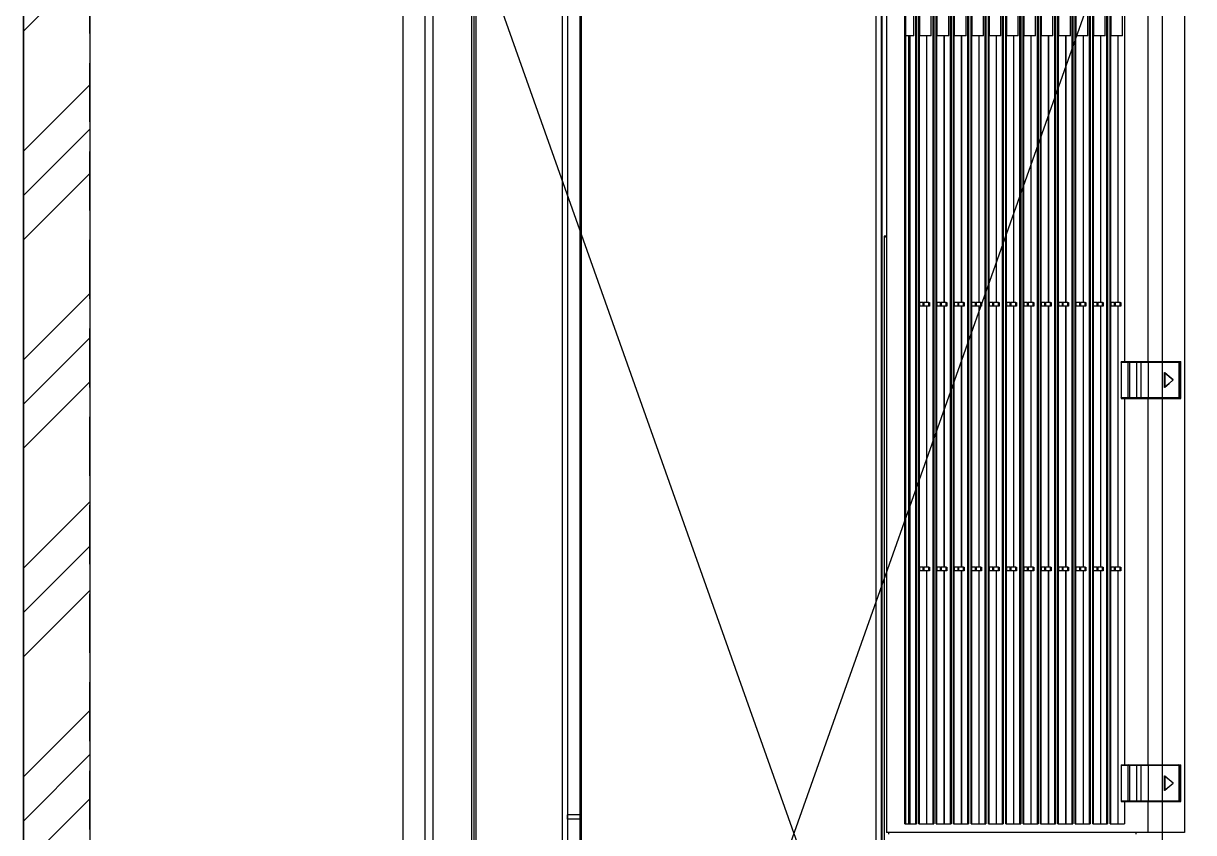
# Model space of a CAD drawing. Header units: inches. Extents: x 47110 to 276445, y 19043 to 183074.
# Drawn here: x 136677 to 137471, y 134217 to 134766 of the extents above; entities that cross this region are included whole.
import ezdxf

# ---------------------------------------------------------------- set-up
doc = ezdxf.new("R2010")
doc.units = ezdxf.units.IN
doc.header["$LTSCALE"] = 50
doc.header["$MEASUREMENT"] = 0
doc.linetypes.add('DH-HID2', pattern=[1.2, 0.8, -0.4])
for name, color, linetype in [('3.기호.계단선', 30, 'Continuous'), ('_0', 7, 'Continuous'), ('FU-FURM', 251, 'DH-HID2'), ('도면층4', 4, 'Continuous')]:
    doc.layers.add(name, color=color, linetype=linetype)
doc.layers.add('purge', color=190, linetype='Continuous', plot=False)

# ---------------------------------------------------------------- blocks, each defined once
blk = doc.blocks.new('fffsere')
at = {"layer": '도면층4'}
blk.add_line((52146.06, 27938.68), (52146.06, 24208.68), dxfattribs=at)
blk = doc.blocks.new('SDFSFDSF')
at = {"color": 8}
for p, q in [((322534.41, 79706.79), (322534.41, 78475.79)), ((322534.99, 78475.79), (322534.99, 79706.79)), ((322538.41, 79706.79), (322538.41, 78475.79)), ((322738.28, 79706.79), (322738.28, 78475.79)), ((322739.32, 78475.79), (322739.32, 79706.79)), ((322747.82, 78479.29), (322747.82, 79703.29)), ((322751.27, 78479.29), (322751.27, 79703.29)), ((322809.64, 79703.29), (322809.64, 78479.29)), ((322811.32, 78479.29), (322811.32, 79703.29)), ((322812.82, 78475.79), (322812.82, 79706.79)), ((322838.9, 79706.79), (322838.9, 78475.79)), ((322859.32, 79706.79), (322859.32, 78475.79)), ((322532.91, 78686.29), (322532.91, 79681.79)), ((322329.32, 78476.79), (322329.32, 79090.79)), ((322329.32, 79090.79), (322331.75, 79090.79)), ((322331.75, 79090.79), (322334.65, 79090.79)), ((322334.65, 79090.79), (322337.97, 79090.79)), ((322337.97, 79090.79), (322341.63, 79090.79)), ((322341.63, 79090.79), (322345.57, 79090.79)), ((322345.57, 79090.79), (322349.71, 79090.79)), ((322349.71, 79090.79), (322353.95, 79090.79)), ((322353.95, 79090.79), (322531.41, 79090.79)), ((322353.95, 79090.79), (322353.95, 79069.79)), ((322362.32, 79090.79), (322362.32, 79091.79)), ((322529.91, 79090.79), (322529.91, 79091.79)), ((322531.41, 78476.79), (322531.41, 79090.79)), ((322379.74, 79084.79), (322369.93, 79084.79)), ((322369.93, 79069.79), (322369.93, 79084.79)), ((322374.44, 78913.29), (322374.44, 79084.79)), ((322374.51, 78913.29), (322374.51, 79084.79)), ((322379.26, 79084.79), (322379.26, 78913.29)), ((322379.74, 79084.79), (322379.74, 78481.79)), ((322391.53, 79084.79), (322381.42, 79084.79)), ((322381.42, 78481.79), (322381.42, 79084.79)), ((322381.87, 79084.79), (322381.87, 78481.79)), ((322386.23, 78913.29), (322386.23, 79084.79)), ((322386.3, 78913.29), (322386.3, 79084.79)), ((322391.05, 79084.79), (322391.05, 78913.29)), ((322391.53, 79084.79), (322391.53, 78481.79)), ((322403.32, 79084.79), (322393.21, 79084.79)), ((322393.21, 78481.79), (322393.21, 79084.79)), ((322393.66, 79084.79), (322393.66, 78481.79)), ((322398.02, 78913.29), (322398.02, 79084.79)), ((322398.09, 78913.29), (322398.09, 79084.79)), ((322402.84, 79084.79), (322402.84, 78913.29)), ((322403.32, 79084.79), (322403.32, 78481.79)), ((322415.11, 79084.79), (322405, 79084.79)), ((322405, 78481.79), (322405, 79084.79)), ((322405.45, 79084.79), (322405.45, 78481.79)), ((322409.81, 78913.29), (322409.81, 79084.79)), ((322409.88, 78913.29), (322409.88, 79084.79)), ((322414.63, 79084.79), (322414.63, 78913.29)), ((322415.11, 79084.79), (322415.11, 78481.79)), ((322426.9, 79084.79), (322416.79, 79084.79)), ((322416.79, 78481.79), (322416.79, 79084.79)), ((322417.24, 79084.79), (322417.24, 78481.79)), ((322421.6, 78913.29), (322421.6, 79084.79)), ((322421.67, 78913.29), (322421.67, 79084.79)), ((322426.42, 79084.79), (322426.42, 78913.29)), ((322426.9, 79084.79), (322426.9, 78481.79)), ((322438.69, 79084.79), (322428.58, 79084.79)), ((322428.58, 78481.79), (322428.58, 79084.79)), ((322429.04, 79084.79), (322429.04, 78481.79)), ((322433.4, 78913.29), (322433.4, 79084.79)), ((322433.46, 78913.29), (322433.46, 79084.79)), ((322438.21, 79084.79), (322438.21, 78913.29)), ((322438.69, 79084.79), (322438.69, 78481.79)), ((322450.48, 79084.79), (322440.37, 79084.79)), ((322440.37, 78481.79), (322440.37, 79084.79)), ((322440.83, 79084.79), (322440.83, 78481.79)), ((322445.19, 78913.29), (322445.19, 79084.79)), ((322445.25, 78913.29), (322445.25, 79084.79)), ((322450, 79084.79), (322450, 78913.29)), ((322450.48, 79084.79), (322450.48, 78481.79)), ((322462.27, 79084.79), (322452.16, 79084.79)), ((322452.16, 78481.79), (322452.16, 79084.79)), ((322452.62, 79084.79), (322452.62, 78481.79)), ((322456.98, 78913.29), (322456.98, 79084.79)), ((322457.04, 78913.29), (322457.04, 79084.79)), ((322461.79, 79084.79), (322461.79, 78913.29)), ((322462.27, 79084.79), (322462.27, 78481.79)), ((322474.06, 79084.79), (322463.95, 79084.79)), ((322463.95, 78481.79), (322463.95, 79084.79)), ((322464.41, 79084.79), (322464.41, 78481.79)), ((322468.77, 78913.29), (322468.77, 79084.79)), ((322468.83, 78913.29), (322468.83, 79084.79)), ((322473.58, 79084.79), (322473.58, 78913.29)), ((322474.06, 79084.79), (322474.06, 78481.79)), ((322485.85, 79084.79), (322475.74, 79084.79)), ((322475.74, 78481.79), (322475.74, 79084.79)), ((322476.2, 79084.79), (322476.2, 78481.79)), ((322480.56, 78913.29), (322480.56, 79084.79)), ((322480.62, 78913.29), (322480.62, 79084.79)), ((322485.37, 79084.79), (322485.37, 78913.29)), ((322485.85, 79084.79), (322485.85, 78481.79)), ((322497.64, 79084.79), (322487.53, 79084.79)), ((322487.53, 78481.79), (322487.53, 79084.79)), ((322487.99, 79084.79), (322487.99, 78481.79)), ((322492.35, 78913.29), (322492.35, 79084.79)), ((322492.41, 78913.29), (322492.41, 79084.79)), ((322497.16, 79084.79), (322497.16, 78913.29)), ((322497.64, 79084.79), (322497.64, 78481.79)), ((322509.43, 79084.79), (322499.32, 79084.79)), ((322499.32, 78481.79), (322499.32, 79084.79)), ((322499.78, 79084.79), (322499.78, 78481.79)), ((322504.14, 78913.29), (322504.14, 79084.79)), ((322504.2, 78913.29), (322504.2, 79084.79)), ((322508.95, 79084.79), (322508.95, 78913.29)), ((322509.43, 79084.79), (322509.43, 78481.79)), ((322511.11, 78481.79), (322511.11, 79084.79)), ((322518.9, 79084.79), (322511.11, 79084.79)), ((322511.57, 79084.79), (322511.57, 78481.79)), ((322515.46, 78550.29), (322515.46, 79084.79)), ((322516.28, 79084.79), (322516.28, 78550.29)), ((322518.42, 78481.79), (322518.42, 79084.79)), ((322518.9, 79084.79), (322518.9, 78481.79)), ((322739.41, 79081.79), (322747.82, 79081.79)), ((322739.41, 79081.79), (322747.82, 79081.79)), ((322747.82, 79081.79), (322747.82, 79078.79)), ((322747.82, 79081.79), (322747.82, 79078.79)), ((322747.86, 79081.79), (322747.82, 79081.79)), ((322747.86, 79081.79), (322747.82, 79081.79)), ((322747.91, 79081.79), (322747.86, 79081.79)), ((322747.91, 79081.79), (322747.86, 79081.79)), ((322739.41, 79078.79), (322747.82, 79078.79)), ((322739.41, 79078.79), (322747.82, 79078.79)), ((322747.82, 79078.79), (322747.86, 79078.79)), ((322747.82, 79078.79), (322747.86, 79078.79)), ((322747.86, 79078.79), (322747.91, 79078.79)), ((322747.86, 79078.79), (322747.91, 79078.79)), ((322331.74, 79069.79), (322331.74, 79044.79)), ((322334.64, 79069.79), (322331.74, 79069.79)), ((322332.74, 79045.39), (322332.74, 79069.19)), ((322332.77, 79069.19), (322332.74, 79069.19)), ((322332.87, 79069.19), (322332.77, 79069.19)), ((322332.98, 79069.54), (322332.87, 79069.19)), ((322332.87, 79069.19), (322332.87, 79045.39)), ((322335.72, 79069.19), (322332.87, 79069.19)), ((322333.24, 79069.69), (322332.98, 79069.54)), ((322333.24, 79069.69), (322336.05, 79069.69)), ((322337.96, 79069.79), (322334.64, 79069.79)), ((322338.92, 79069.19), (322335.72, 79069.19)), ((322336.05, 79069.69), (322339.19, 79069.69)), ((322341.63, 79069.79), (322337.96, 79069.79)), ((322342.41, 79069.19), (322338.92, 79069.19)), ((322339.19, 79069.69), (322342.62, 79069.69)), ((322345.57, 79069.79), (322341.63, 79069.79)), ((322346.12, 79069.19), (322342.41, 79069.19)), ((322342.62, 79069.69), (322346.27, 79069.69)), ((322345.19, 79069.69), (322345.29, 79069.79)), ((322349.71, 79069.79), (322345.57, 79069.79)), ((322349.99, 79069.19), (322346.12, 79069.19)), ((322346.27, 79069.69), (322350.08, 79069.69)), ((322347.59, 79069.79), (322347.59, 79069.69)), ((322353.95, 79069.79), (322349.71, 79069.79)), ((322353.95, 79069.19), (322349.99, 79069.19)), ((322350.08, 79069.69), (322353.97, 79069.69)), ((322352.59, 79069.69), (322352.59, 79069.79)), ((322369.93, 79069.79), (322353.95, 79069.79)), ((322353.96, 79069.54), (322353.95, 79069.19)), ((322353.95, 79045.39), (322353.95, 79069.19)), ((322356.03, 79069.19), (322353.95, 79069.19)), ((322353.97, 79069.69), (322353.96, 79069.54)), ((322353.97, 79069.69), (322355.7, 79069.69)), ((322354.59, 79069.79), (322354.59, 79069.69)), ((322355.7, 79069.69), (322357.25, 79069.69)), ((322357.76, 79069.19), (322356.03, 79069.19)), ((322357.25, 79069.69), (322358.5, 79069.69)), ((322358.86, 79069.19), (322357.76, 79069.19)), ((322358.5, 79069.69), (322359.33, 79069.69)), ((322359, 79069.54), (322358.86, 79069.19)), ((322358.86, 79045.39), (322358.86, 79069.19)), ((322359.96, 79069.19), (322358.86, 79069.19)), ((322359.33, 79069.69), (322359, 79069.54)), ((322359.33, 79069.69), (322360.25, 79069.69)), ((322361.68, 79069.19), (322359.96, 79069.19)), ((322360.25, 79069.69), (322361.68, 79069.69)), ((322361.68, 79069.69), (322366.6, 79069.69)), ((322361.68, 79069.54), (322361.68, 79069.69)), ((322361.68, 79069.19), (322361.68, 79069.54)), ((322361.68, 79069.19), (322361.68, 79045.39)), ((322366.6, 79069.19), (322361.68, 79069.19)), ((322366.6, 79069.54), (322366.6, 79069.69)), ((322366.6, 79069.69), (322366.85, 79069.69)), ((322366.6, 79069.19), (322366.6, 79069.54)), ((322366.6, 79045.39), (322366.6, 79069.19)), ((322367.11, 79069.19), (322366.6, 79069.19)), ((322366.85, 79069.69), (322367.04, 79069.69)), ((322367.04, 79069.69), (322371.51, 79069.69)), ((322367.35, 79069.54), (322367.04, 79069.69)), ((322367.47, 79069.19), (322367.11, 79069.19)), ((322367.47, 79069.19), (322367.35, 79069.54)), ((322367.47, 79069.19), (322367.47, 79045.39)), ((322372.09, 79069.19), (322367.47, 79069.19)), ((322372.09, 79069.79), (322369.93, 79069.79)), ((322371.51, 79069.69), (322371.92, 79069.54)), ((322371.92, 79069.54), (322372.09, 79069.19)), ((322372.09, 79044.79), (322372.09, 79069.79)), ((322372.09, 79045.39), (322372.09, 79069.19)), ((322336.83, 79057.29), (322339.72, 79059.69)), ((322339.71, 79059.6), (322336.93, 79057.29)), ((322342.69, 79062.08), (322339.71, 79059.6)), ((322339.72, 79059.69), (322342.81, 79062.27)), ((322342.7, 79062.09), (322342.69, 79062.09)), ((322342.69, 79062.09), (322342.69, 79062.08)), ((322342.69, 79052.5), (322342.69, 79062.08)), ((322342.69, 79062.08), (322342.69, 79062.08)), ((322342.69, 79062.08), (322342.69, 79062.08)), ((322342.72, 79062.15), (322342.7, 79062.09)), ((322342.75, 79062.2), (322342.72, 79062.15)), ((322342.77, 79062.23), (322342.75, 79062.2)), ((322342.79, 79062.25), (322342.77, 79062.23)), ((322342.8, 79062.26), (322342.79, 79062.25)), ((322342.81, 79062.27), (322342.8, 79062.26)), ((322342.81, 79062.27), (322342.83, 79062.29)), ((322342.83, 79062.29), (322342.83, 79052.29)), ((322339.72, 79054.88), (322336.83, 79057.29)), ((322336.83, 79057.29), (322336.83, 79057.29)), ((322336.83, 79057.29), (322336.84, 79057.29)), ((322336.84, 79057.29), (322336.85, 79057.29)), ((322336.85, 79057.29), (322336.87, 79057.29)), ((322336.87, 79057.29), (322336.89, 79057.29)), ((322336.89, 79057.29), (322336.92, 79057.29)), ((322336.92, 79057.29), (322336.92, 79057.29)), ((322336.92, 79057.29), (322336.93, 79057.29)), ((322336.93, 79057.29), (322339.71, 79054.97)), ((322339.71, 79054.97), (322342.69, 79052.5)), ((322342.81, 79052.31), (322339.72, 79054.88)), ((322342.69, 79052.5), (322342.69, 79052.5)), ((322342.69, 79052.5), (322342.69, 79052.5)), ((322342.69, 79052.5), (322342.69, 79052.49)), ((322342.69, 79052.49), (322342.7, 79052.48)), ((322342.7, 79052.48), (322342.72, 79052.43)), ((322342.72, 79052.43), (322342.75, 79052.38)), ((322342.75, 79052.38), (322342.77, 79052.35)), ((322342.77, 79052.35), (322342.79, 79052.33)), ((322342.79, 79052.33), (322342.8, 79052.32)), ((322342.8, 79052.32), (322342.81, 79052.31)), ((322342.83, 79052.29), (322342.81, 79052.31)), ((322334.64, 79044.79), (322331.74, 79044.79)), ((322332.74, 79045.39), (322332.77, 79045.39)), ((322332.77, 79045.39), (322332.87, 79045.39)), ((322332.87, 79045.39), (322335.72, 79045.39)), ((322332.87, 79045.39), (322332.98, 79045.04)), ((322332.98, 79045.04), (322333.24, 79044.89)), ((322336.05, 79044.89), (322333.24, 79044.89)), ((322337.96, 79044.79), (322334.64, 79044.79)), ((322335.72, 79045.39), (322338.92, 79045.39)), ((322339.19, 79044.89), (322336.05, 79044.89)), ((322341.63, 79044.79), (322337.96, 79044.79)), ((322338.92, 79045.39), (322342.41, 79045.39)), ((322342.62, 79044.89), (322339.19, 79044.89)), ((322345.57, 79044.79), (322341.63, 79044.79)), ((322342.41, 79045.39), (322346.12, 79045.39)), ((322346.27, 79044.89), (322342.62, 79044.89)), ((322345.19, 79044.89), (322345.29, 79044.79)), ((322349.71, 79044.79), (322345.57, 79044.79)), ((322346.12, 79045.39), (322349.99, 79045.39)), ((322350.08, 79044.89), (322346.27, 79044.89)), ((322347.59, 79044.79), (322347.59, 79044.89)), ((322353.95, 79044.79), (322349.71, 79044.79)), ((322349.99, 79045.39), (322353.95, 79045.39)), ((322353.97, 79044.89), (322350.08, 79044.89)), ((322352.59, 79044.89), (322352.59, 79044.79)), ((322353.95, 79045.39), (322356.03, 79045.39)), ((322353.95, 79045.39), (322353.96, 79045.04)), ((322353.95, 79044.79), (322353.95, 78796.29)), ((322369.93, 79044.79), (322353.95, 79044.79)), ((322353.96, 79045.04), (322353.97, 79044.89)), ((322355.7, 79044.89), (322353.97, 79044.89)), ((322354.59, 79044.79), (322354.59, 79044.89)), ((322357.25, 79044.89), (322355.7, 79044.89)), ((322356.03, 79045.39), (322357.76, 79045.39)), ((322358.5, 79044.89), (322357.25, 79044.89)), ((322357.76, 79045.39), (322358.86, 79045.39)), ((322359.33, 79044.89), (322358.5, 79044.89)), ((322358.86, 79045.39), (322359.96, 79045.39)), ((322358.86, 79045.39), (322359, 79045.04)), ((322359, 79045.04), (322359.33, 79044.89)), ((322360.25, 79044.89), (322359.33, 79044.89)), ((322359.96, 79045.39), (322361.68, 79045.39)), ((322361.68, 79044.89), (322360.25, 79044.89)), ((322361.68, 79045.39), (322366.6, 79045.39)), ((322361.68, 79045.04), (322361.68, 79045.39)), ((322361.68, 79044.89), (322361.68, 79045.04)), ((322366.6, 79044.89), (322361.68, 79044.89)), ((322366.6, 79045.39), (322367.11, 79045.39)), ((322366.6, 79045.04), (322366.6, 79045.39)), ((322366.6, 79044.89), (322366.6, 79045.04)), ((322366.85, 79044.89), (322366.6, 79044.89)), ((322367.04, 79044.89), (322366.85, 79044.89)), ((322367.04, 79044.89), (322367.35, 79045.04)), ((322371.51, 79044.89), (322367.04, 79044.89)), ((322367.11, 79045.39), (322367.47, 79045.39)), ((322367.35, 79045.04), (322367.47, 79045.39)), ((322367.47, 79045.39), (322372.09, 79045.39)), ((322369.93, 78796.29), (322369.93, 79044.79)), ((322372.09, 79044.79), (322369.93, 79044.79)), ((322371.92, 79045.04), (322371.51, 79044.89)), ((322372.09, 79045.39), (322371.92, 79045.04)), ((322372.51, 78910.79), (322372.51, 78913.29)), ((322372.51, 78913.29), (322372.7, 78913.29)), ((322372.7, 78910.79), (322372.51, 78910.79)), ((322372.7, 78913.29), (322372.97, 78913.29)), ((322372.97, 78910.79), (322372.7, 78910.79)), ((322372.97, 78913.29), (322372.97, 78910.79)), ((322372.97, 78913.29), (322376.32, 78913.29)), ((322372.97, 78910.79), (322376.32, 78910.79)), ((322374.44, 78733.79), (322374.44, 78910.79)), ((322374.51, 78733.79), (322374.51, 78910.79)), ((322376.32, 78910.79), (322376.32, 78913.29)), ((322376.32, 78913.29), (322376.56, 78913.29)), ((322376.56, 78910.79), (322376.32, 78910.79)), ((322376.56, 78913.29), (322376.73, 78913.29)), ((322376.73, 78910.79), (322376.56, 78910.79)), ((322376.73, 78913.29), (322376.73, 78910.79)), ((322376.73, 78913.29), (322379.32, 78913.29)), ((322376.73, 78910.79), (322379.32, 78910.79)), ((322379.26, 78910.79), (322379.26, 78733.79)), ((322379.32, 78910.79), (322379.32, 78913.29)), ((322384.3, 78910.79), (322384.3, 78913.29)), ((322384.3, 78913.29), (322384.49, 78913.29)), ((322384.49, 78910.79), (322384.3, 78910.79)), ((322384.49, 78913.29), (322384.76, 78913.29)), ((322384.76, 78910.79), (322384.49, 78910.79)), ((322384.76, 78913.29), (322384.76, 78910.79)), ((322384.76, 78913.29), (322388.11, 78913.29)), ((322384.76, 78910.79), (322388.11, 78910.79)), ((322386.23, 78733.79), (322386.23, 78910.79)), ((322386.3, 78733.79), (322386.3, 78910.79)), ((322388.11, 78910.79), (322388.11, 78913.29)), ((322388.11, 78913.29), (322388.35, 78913.29)), ((322388.35, 78910.79), (322388.11, 78910.79)), ((322388.35, 78913.29), (322388.52, 78913.29)), ((322388.52, 78910.79), (322388.35, 78910.79)), ((322388.52, 78913.29), (322388.52, 78910.79)), ((322388.52, 78913.29), (322391.11, 78913.29)), ((322388.52, 78910.79), (322391.11, 78910.79)), ((322391.05, 78910.79), (322391.05, 78733.79)), ((322391.11, 78910.79), (322391.11, 78913.29)), ((322396.09, 78910.79), (322396.09, 78913.29)), ((322396.09, 78913.29), (322396.28, 78913.29)), ((322396.28, 78910.79), (322396.09, 78910.79)), ((322396.28, 78913.29), (322396.55, 78913.29)), ((322396.55, 78910.79), (322396.28, 78910.79)), ((322396.55, 78913.29), (322396.55, 78910.79)), ((322396.55, 78913.29), (322399.9, 78913.29)), ((322396.55, 78910.79), (322399.9, 78910.79)), ((322398.02, 78733.79), (322398.02, 78910.79)), ((322398.09, 78733.79), (322398.09, 78910.79)), ((322399.9, 78910.79), (322399.9, 78913.29)), ((322399.9, 78913.29), (322400.14, 78913.29)), ((322400.14, 78910.79), (322399.9, 78910.79)), ((322400.14, 78913.29), (322400.31, 78913.29)), ((322400.31, 78910.79), (322400.14, 78910.79)), ((322400.31, 78913.29), (322400.31, 78910.79)), ((322400.31, 78913.29), (322402.9, 78913.29)), ((322400.31, 78910.79), (322402.9, 78910.79)), ((322402.84, 78910.79), (322402.84, 78733.79)), ((322402.9, 78910.79), (322402.9, 78913.29)), ((322407.88, 78910.79), (322407.88, 78913.29)), ((322407.88, 78913.29), (322408.07, 78913.29)), ((322408.07, 78910.79), (322407.88, 78910.79)), ((322408.07, 78913.29), (322408.34, 78913.29)), ((322408.34, 78910.79), (322408.07, 78910.79)), ((322408.34, 78913.29), (322408.34, 78910.79)), ((322408.34, 78913.29), (322411.69, 78913.29)), ((322408.34, 78910.79), (322411.69, 78910.79)), ((322409.81, 78733.79), (322409.81, 78910.79)), ((322409.88, 78733.79), (322409.88, 78910.79)), ((322411.69, 78910.79), (322411.69, 78913.29)), ((322411.69, 78913.29), (322411.93, 78913.29)), ((322411.93, 78910.79), (322411.69, 78910.79)), ((322411.93, 78913.29), (322412.1, 78913.29)), ((322412.1, 78910.79), (322411.93, 78910.79)), ((322412.1, 78913.29), (322412.1, 78910.79)), ((322412.1, 78913.29), (322414.69, 78913.29)), ((322412.1, 78910.79), (322414.69, 78910.79)), ((322414.63, 78910.79), (322414.63, 78733.79)), ((322414.69, 78910.79), (322414.69, 78913.29)), ((322419.67, 78910.79), (322419.67, 78913.29)), ((322419.67, 78913.29), (322419.86, 78913.29)), ((322419.86, 78910.79), (322419.67, 78910.79)), ((322419.86, 78913.29), (322420.13, 78913.29)), ((322420.13, 78910.79), (322419.86, 78910.79)), ((322420.13, 78913.29), (322420.13, 78910.79)), ((322420.13, 78913.29), (322423.48, 78913.29)), ((322420.13, 78910.79), (322423.48, 78910.79)), ((322421.6, 78733.79), (322421.6, 78910.79)), ((322421.67, 78733.79), (322421.67, 78910.79)), ((322423.48, 78910.79), (322423.48, 78913.29)), ((322423.48, 78913.29), (322423.72, 78913.29)), ((322423.72, 78910.79), (322423.48, 78910.79)), ((322423.72, 78913.29), (322423.89, 78913.29)), ((322423.89, 78910.79), (322423.72, 78910.79)), ((322423.89, 78913.29), (322423.89, 78910.79)), ((322423.89, 78913.29), (322426.48, 78913.29)), ((322423.89, 78910.79), (322426.48, 78910.79)), ((322426.42, 78910.79), (322426.42, 78733.79)), ((322426.48, 78910.79), (322426.48, 78913.29)), ((322431.46, 78910.79), (322431.46, 78913.29)), ((322431.46, 78913.29), (322431.65, 78913.29)), ((322431.65, 78910.79), (322431.46, 78910.79)), ((322431.65, 78913.29), (322431.92, 78913.29)), ((322431.92, 78910.79), (322431.65, 78910.79)), ((322431.92, 78913.29), (322431.92, 78910.79)), ((322431.92, 78913.29), (322435.27, 78913.29)), ((322431.92, 78910.79), (322435.27, 78910.79)), ((322433.4, 78733.79), (322433.4, 78910.79)), ((322433.46, 78733.79), (322433.46, 78910.79)), ((322435.27, 78910.79), (322435.27, 78913.29)), ((322435.27, 78913.29), (322435.51, 78913.29)), ((322435.51, 78910.79), (322435.27, 78910.79)), ((322435.51, 78913.29), (322435.68, 78913.29)), ((322435.68, 78910.79), (322435.51, 78910.79)), ((322435.68, 78913.29), (322435.68, 78910.79)), ((322435.68, 78913.29), (322438.27, 78913.29)), ((322435.68, 78910.79), (322438.27, 78910.79)), ((322438.21, 78910.79), (322438.21, 78733.79)), ((322438.27, 78910.79), (322438.27, 78913.29)), ((322443.25, 78910.79), (322443.25, 78913.29)), ((322443.25, 78913.29), (322443.44, 78913.29)), ((322443.44, 78910.79), (322443.25, 78910.79)), ((322443.44, 78913.29), (322443.71, 78913.29)), ((322443.71, 78910.79), (322443.44, 78910.79)), ((322443.71, 78913.29), (322443.71, 78910.79)), ((322443.71, 78913.29), (322447.06, 78913.29)), ((322443.71, 78910.79), (322447.06, 78910.79)), ((322445.19, 78733.79), (322445.19, 78910.79)), ((322445.25, 78733.79), (322445.25, 78910.79)), ((322447.06, 78910.79), (322447.06, 78913.29)), ((322447.06, 78913.29), (322447.3, 78913.29)), ((322447.3, 78910.79), (322447.06, 78910.79)), ((322447.3, 78913.29), (322447.47, 78913.29)), ((322447.47, 78910.79), (322447.3, 78910.79)), ((322447.47, 78913.29), (322447.47, 78910.79)), ((322447.47, 78913.29), (322450.06, 78913.29)), ((322447.47, 78910.79), (322450.06, 78910.79)), ((322450, 78910.79), (322450, 78733.79)), ((322450.06, 78910.79), (322450.06, 78913.29)), ((322455.04, 78910.79), (322455.04, 78913.29)), ((322455.04, 78913.29), (322455.23, 78913.29)), ((322455.23, 78910.79), (322455.04, 78910.79)), ((322455.23, 78913.29), (322455.5, 78913.29)), ((322455.5, 78910.79), (322455.23, 78910.79)), ((322455.5, 78913.29), (322455.5, 78910.79)), ((322455.5, 78913.29), (322458.85, 78913.29)), ((322455.5, 78910.79), (322458.85, 78910.79)), ((322456.98, 78733.79), (322456.98, 78910.79)), ((322457.04, 78733.79), (322457.04, 78910.79)), ((322458.85, 78910.79), (322458.85, 78913.29)), ((322458.85, 78913.29), (322459.09, 78913.29)), ((322459.09, 78910.79), (322458.85, 78910.79)), ((322459.09, 78913.29), (322459.27, 78913.29)), ((322459.27, 78910.79), (322459.09, 78910.79)), ((322459.27, 78913.29), (322459.27, 78910.79)), ((322459.27, 78913.29), (322461.85, 78913.29)), ((322459.27, 78910.79), (322461.85, 78910.79)), ((322461.79, 78910.79), (322461.79, 78733.79)), ((322461.85, 78910.79), (322461.85, 78913.29)), ((322466.83, 78910.79), (322466.83, 78913.29)), ((322466.83, 78913.29), (322467.02, 78913.29)), ((322467.02, 78910.79), (322466.83, 78910.79)), ((322467.02, 78913.29), (322467.29, 78913.29)), ((322467.29, 78910.79), (322467.02, 78910.79)), ((322467.29, 78913.29), (322467.29, 78910.79)), ((322467.29, 78913.29), (322470.64, 78913.29)), ((322467.29, 78910.79), (322470.64, 78910.79)), ((322468.77, 78733.79), (322468.77, 78910.79)), ((322468.83, 78733.79), (322468.83, 78910.79)), ((322470.64, 78910.79), (322470.64, 78913.29)), ((322470.64, 78913.29), (322470.88, 78913.29)), ((322470.88, 78910.79), (322470.64, 78910.79)), ((322470.88, 78913.29), (322471.06, 78913.29)), ((322471.06, 78910.79), (322470.88, 78910.79)), ((322471.06, 78913.29), (322471.06, 78910.79)), ((322471.06, 78913.29), (322473.64, 78913.29)), ((322471.06, 78910.79), (322473.64, 78910.79)), ((322473.58, 78910.79), (322473.58, 78733.79)), ((322473.64, 78910.79), (322473.64, 78913.29)), ((322478.62, 78910.79), (322478.62, 78913.29)), ((322478.62, 78913.29), (322478.82, 78913.29)), ((322478.82, 78910.79), (322478.62, 78910.79)), ((322478.82, 78913.29), (322479.08, 78913.29)), ((322479.08, 78910.79), (322478.82, 78910.79)), ((322479.08, 78913.29), (322479.08, 78910.79)), ((322479.08, 78913.29), (322482.43, 78913.29)), ((322479.08, 78910.79), (322482.43, 78910.79)), ((322480.56, 78733.79), (322480.56, 78910.79)), ((322480.62, 78733.79), (322480.62, 78910.79)), ((322482.43, 78910.79), (322482.43, 78913.29)), ((322482.43, 78913.29), (322482.67, 78913.29)), ((322482.67, 78910.79), (322482.43, 78910.79)), ((322482.67, 78913.29), (322482.85, 78913.29)), ((322482.85, 78910.79), (322482.67, 78910.79)), ((322482.85, 78913.29), (322482.85, 78910.79)), ((322482.85, 78913.29), (322485.44, 78913.29)), ((322482.85, 78910.79), (322485.44, 78910.79)), ((322485.37, 78910.79), (322485.37, 78733.79)), ((322485.44, 78910.79), (322485.44, 78913.29)), ((322490.41, 78910.79), (322490.41, 78913.29)), ((322490.41, 78913.29), (322490.61, 78913.29)), ((322490.61, 78910.79), (322490.41, 78910.79)), ((322490.61, 78913.29), (322490.87, 78913.29)), ((322490.87, 78910.79), (322490.61, 78910.79)), ((322490.87, 78913.29), (322490.87, 78910.79)), ((322490.87, 78913.29), (322494.22, 78913.29)), ((322490.87, 78910.79), (322494.22, 78910.79)), ((322492.35, 78733.79), (322492.35, 78910.79)), ((322492.41, 78733.79), (322492.41, 78910.79)), ((322494.22, 78910.79), (322494.22, 78913.29)), ((322494.22, 78913.29), (322494.46, 78913.29)), ((322494.46, 78910.79), (322494.22, 78910.79)), ((322494.46, 78913.29), (322494.64, 78913.29)), ((322494.64, 78910.79), (322494.46, 78910.79)), ((322494.64, 78913.29), (322494.64, 78910.79)), ((322494.64, 78913.29), (322497.23, 78913.29)), ((322494.64, 78910.79), (322497.23, 78910.79)), ((322497.16, 78910.79), (322497.16, 78733.79)), ((322497.23, 78910.79), (322497.23, 78913.29)), ((322502.2, 78910.79), (322502.2, 78913.29)), ((322502.2, 78913.29), (322502.4, 78913.29)), ((322502.4, 78910.79), (322502.2, 78910.79)), ((322502.4, 78913.29), (322502.66, 78913.29)), ((322502.66, 78910.79), (322502.4, 78910.79)), ((322502.66, 78913.29), (322502.66, 78910.79)), ((322502.66, 78913.29), (322506.01, 78913.29)), ((322502.66, 78910.79), (322506.01, 78910.79)), ((322504.14, 78733.79), (322504.14, 78910.79)), ((322504.2, 78733.79), (322504.2, 78910.79)), ((322506.01, 78910.79), (322506.01, 78913.29)), ((322506.01, 78913.29), (322506.25, 78913.29)), ((322506.25, 78910.79), (322506.01, 78910.79)), ((322506.25, 78913.29), (322506.43, 78913.29)), ((322506.43, 78910.79), (322506.25, 78910.79)), ((322506.43, 78913.29), (322506.43, 78910.79)), ((322506.43, 78913.29), (322509.02, 78913.29)), ((322506.43, 78910.79), (322509.02, 78910.79)), ((322508.95, 78910.79), (322508.95, 78733.79)), ((322509.02, 78910.79), (322509.02, 78913.29)), ((322331.74, 78796.29), (322331.74, 78771.29)), ((322334.64, 78796.29), (322331.74, 78796.29)), ((322332.74, 78771.89), (322332.74, 78795.69)), ((322332.77, 78795.69), (322332.74, 78795.69)), ((322332.87, 78795.69), (322332.77, 78795.69)), ((322332.98, 78796.04), (322332.87, 78795.69)), ((322332.87, 78795.69), (322332.87, 78771.89)), ((322335.72, 78795.69), (322332.87, 78795.69)), ((322333.24, 78796.19), (322332.98, 78796.04)), ((322333.24, 78796.19), (322336.05, 78796.19)), ((322337.96, 78796.29), (322334.64, 78796.29)), ((322338.92, 78795.69), (322335.72, 78795.69)), ((322336.05, 78796.19), (322339.19, 78796.19)), ((322341.63, 78796.29), (322337.96, 78796.29)), ((322342.41, 78795.69), (322338.92, 78795.69)), ((322339.19, 78796.19), (322342.62, 78796.19)), ((322345.57, 78796.29), (322341.63, 78796.29)), ((322346.12, 78795.69), (322342.41, 78795.69)), ((322342.62, 78796.19), (322346.27, 78796.19)), ((322345.19, 78796.19), (322345.29, 78796.29)), ((322349.71, 78796.29), (322345.57, 78796.29)), ((322349.99, 78795.69), (322346.12, 78795.69)), ((322346.27, 78796.19), (322350.08, 78796.19)), ((322347.59, 78796.29), (322347.59, 78796.19)), ((322353.95, 78796.29), (322349.71, 78796.29)), ((322353.95, 78795.69), (322349.99, 78795.69)), ((322350.08, 78796.19), (322353.97, 78796.19)), ((322352.59, 78796.19), (322352.59, 78796.29)), ((322369.93, 78796.29), (322353.95, 78796.29)), ((322353.96, 78796.04), (322353.95, 78795.69)), ((322353.95, 78771.89), (322353.95, 78795.69)), ((322356.03, 78795.69), (322353.95, 78795.69)), ((322353.97, 78796.19), (322353.96, 78796.04)), ((322353.97, 78796.19), (322355.7, 78796.19)), ((322354.59, 78796.29), (322354.59, 78796.19)), ((322355.7, 78796.19), (322357.25, 78796.19)), ((322357.76, 78795.69), (322356.03, 78795.69)), ((322357.25, 78796.19), (322358.5, 78796.19)), ((322358.86, 78795.69), (322357.76, 78795.69)), ((322358.5, 78796.19), (322359.33, 78796.19)), ((322359, 78796.04), (322358.86, 78795.69)), ((322358.86, 78771.89), (322358.86, 78795.69)), ((322359.96, 78795.69), (322358.86, 78795.69)), ((322359.33, 78796.19), (322359, 78796.04)), ((322359.33, 78796.19), (322360.25, 78796.19)), ((322361.68, 78795.69), (322359.96, 78795.69)), ((322360.25, 78796.19), (322361.68, 78796.19)), ((322361.68, 78796.19), (322366.6, 78796.19)), ((322361.68, 78796.04), (322361.68, 78796.19)), ((322361.68, 78795.69), (322361.68, 78796.04)), ((322361.68, 78795.69), (322361.68, 78771.89)), ((322366.6, 78795.69), (322361.68, 78795.69)), ((322366.6, 78796.04), (322366.6, 78796.19)), ((322366.6, 78796.19), (322366.85, 78796.19)), ((322366.6, 78795.69), (322366.6, 78796.04)), ((322366.6, 78771.89), (322366.6, 78795.69)), ((322367.11, 78795.69), (322366.6, 78795.69)), ((322366.85, 78796.19), (322367.04, 78796.19)), ((322367.04, 78796.19), (322371.51, 78796.19)), ((322367.35, 78796.04), (322367.04, 78796.19)), ((322367.47, 78795.69), (322367.11, 78795.69)), ((322367.47, 78795.69), (322367.35, 78796.04)), ((322367.47, 78795.69), (322367.47, 78771.89)), ((322372.09, 78795.69), (322367.47, 78795.69)), ((322372.09, 78796.29), (322369.93, 78796.29)), ((322371.51, 78796.19), (322371.92, 78796.04)), ((322371.92, 78796.04), (322372.09, 78795.69)), ((322372.09, 78771.29), (322372.09, 78796.29)), ((322372.09, 78771.89), (322372.09, 78795.69)), ((322342.69, 78788.58), (322339.71, 78786.1)), ((322339.72, 78786.19), (322342.81, 78788.77)), ((322342.7, 78788.59), (322342.69, 78788.59)), ((322342.69, 78788.59), (322342.69, 78788.58)), ((322342.69, 78779), (322342.69, 78788.58)), ((322342.69, 78788.58), (322342.69, 78788.58)), ((322342.69, 78788.58), (322342.69, 78788.58)), ((322342.72, 78788.65), (322342.7, 78788.59)), ((322342.75, 78788.7), (322342.72, 78788.65)), ((322342.77, 78788.73), (322342.75, 78788.7)), ((322342.79, 78788.75), (322342.77, 78788.73)), ((322342.8, 78788.76), (322342.79, 78788.75)), ((322342.81, 78788.77), (322342.8, 78788.76)), ((322342.81, 78788.77), (322342.83, 78788.79)), ((322342.83, 78788.79), (322342.83, 78778.79)), ((322336.83, 78783.79), (322339.72, 78786.19)), ((322339.72, 78781.38), (322336.83, 78783.79)), ((322336.83, 78783.79), (322336.83, 78783.79)), ((322336.83, 78783.79), (322336.84, 78783.79)), ((322336.84, 78783.79), (322336.85, 78783.79)), ((322336.85, 78783.79), (322336.87, 78783.79)), ((322336.87, 78783.79), (322336.89, 78783.79)), ((322336.89, 78783.79), (322336.92, 78783.79)), ((322336.92, 78783.79), (322336.92, 78783.79)), ((322336.92, 78783.79), (322336.93, 78783.79)), ((322339.71, 78786.1), (322336.93, 78783.79)), ((322336.93, 78783.79), (322339.71, 78781.47)), ((322339.71, 78781.47), (322342.69, 78779)), ((322342.81, 78778.81), (322339.72, 78781.38)), ((322332.74, 78771.89), (322332.77, 78771.89)), ((322332.77, 78771.89), (322332.87, 78771.89)), ((322332.87, 78771.89), (322335.72, 78771.89)), ((322332.87, 78771.89), (322332.98, 78771.54)), ((322335.72, 78771.89), (322338.92, 78771.89)), ((322338.92, 78771.89), (322342.41, 78771.89)), ((322342.41, 78771.89), (322346.12, 78771.89)), ((322342.69, 78779), (322342.69, 78779)), ((322342.69, 78779), (322342.69, 78779)), ((322342.69, 78779), (322342.69, 78778.99)), ((322342.69, 78778.99), (322342.7, 78778.98)), ((322342.7, 78778.98), (322342.72, 78778.93)), ((322342.72, 78778.93), (322342.75, 78778.88)), ((322342.75, 78778.88), (322342.77, 78778.85)), ((322342.77, 78778.85), (322342.79, 78778.83)), ((322342.79, 78778.83), (322342.8, 78778.82)), ((322342.8, 78778.82), (322342.81, 78778.81)), ((322342.83, 78778.79), (322342.81, 78778.81)), ((322346.12, 78771.89), (322349.99, 78771.89)), ((322349.99, 78771.89), (322353.95, 78771.89)), ((322353.95, 78771.89), (322353.96, 78771.54)), ((322353.95, 78771.89), (322356.03, 78771.89)), ((322356.03, 78771.89), (322357.76, 78771.89)), ((322357.76, 78771.89), (322358.86, 78771.89)), ((322358.86, 78771.89), (322359.96, 78771.89)), ((322358.86, 78771.89), (322359, 78771.54)), ((322359.96, 78771.89), (322361.68, 78771.89)), ((322361.68, 78771.89), (322366.6, 78771.89)), ((322361.68, 78771.54), (322361.68, 78771.89)), ((322366.6, 78771.89), (322367.11, 78771.89)), ((322366.6, 78771.54), (322366.6, 78771.89)), ((322367.11, 78771.89), (322367.47, 78771.89)), ((322367.35, 78771.54), (322367.47, 78771.89)), ((322367.47, 78771.89), (322372.09, 78771.89)), ((322372.09, 78771.89), (322371.92, 78771.54)), ((322334.64, 78771.29), (322331.74, 78771.29)), ((322332.98, 78771.54), (322333.24, 78771.39)), ((322336.05, 78771.39), (322333.24, 78771.39)), ((322337.96, 78771.29), (322334.64, 78771.29)), ((322339.19, 78771.39), (322336.05, 78771.39)), ((322341.63, 78771.29), (322337.96, 78771.29)), ((322342.62, 78771.39), (322339.19, 78771.39)), ((322345.57, 78771.29), (322341.63, 78771.29)), ((322346.27, 78771.39), (322342.62, 78771.39)), ((322345.19, 78771.39), (322345.29, 78771.29)), ((322349.71, 78771.29), (322345.57, 78771.29)), ((322350.08, 78771.39), (322346.27, 78771.39)), ((322347.59, 78771.29), (322347.59, 78771.39)), ((322353.95, 78771.29), (322349.71, 78771.29)), ((322353.97, 78771.39), (322350.08, 78771.39)), ((322352.59, 78771.39), (322352.59, 78771.29)), ((322353.95, 78771.29), (322353.95, 78522.79)), ((322369.93, 78771.29), (322353.95, 78771.29)), ((322353.96, 78771.54), (322353.97, 78771.39)), ((322355.7, 78771.39), (322353.97, 78771.39)), ((322354.59, 78771.29), (322354.59, 78771.39)), ((322357.25, 78771.39), (322355.7, 78771.39)), ((322358.5, 78771.39), (322357.25, 78771.39)), ((322359.33, 78771.39), (322358.5, 78771.39)), ((322359, 78771.54), (322359.33, 78771.39)), ((322360.25, 78771.39), (322359.33, 78771.39)), ((322361.68, 78771.39), (322360.25, 78771.39)), ((322361.68, 78771.39), (322361.68, 78771.54)), ((322366.6, 78771.39), (322361.68, 78771.39)), ((322366.6, 78771.39), (322366.6, 78771.54)), ((322366.85, 78771.39), (322366.6, 78771.39)), ((322367.04, 78771.39), (322366.85, 78771.39)), ((322367.04, 78771.39), (322367.35, 78771.54)), ((322371.51, 78771.39), (322367.04, 78771.39)), ((322372.09, 78771.29), (322369.93, 78771.29)), ((322369.93, 78522.79), (322369.93, 78771.29)), ((322371.92, 78771.54), (322371.51, 78771.39)), ((322372.51, 78731.29), (322372.51, 78733.79)), ((322372.51, 78733.79), (322372.7, 78733.79)), ((322372.7, 78733.79), (322372.97, 78733.79)), ((322372.97, 78733.79), (322372.97, 78731.29)), ((322372.97, 78733.79), (322376.32, 78733.79)), ((322376.32, 78731.29), (322376.32, 78733.79)), ((322376.32, 78733.79), (322376.56, 78733.79)), ((322376.56, 78733.79), (322376.73, 78733.79)), ((322376.73, 78733.79), (322376.73, 78731.29)), ((322376.73, 78733.79), (322379.32, 78733.79)), ((322379.32, 78731.29), (322379.32, 78733.79)), ((322384.3, 78731.29), (322384.3, 78733.79)), ((322384.3, 78733.79), (322384.49, 78733.79)), ((322384.49, 78733.79), (322384.76, 78733.79)), ((322384.76, 78733.79), (322384.76, 78731.29)), ((322384.76, 78733.79), (322388.11, 78733.79)), ((322388.11, 78731.29), (322388.11, 78733.79)), ((322388.11, 78733.79), (322388.35, 78733.79)), ((322388.35, 78733.79), (322388.52, 78733.79)), ((322388.52, 78733.79), (322388.52, 78731.29)), ((322388.52, 78733.79), (322391.11, 78733.79)), ((322391.11, 78731.29), (322391.11, 78733.79)), ((322396.09, 78731.29), (322396.09, 78733.79)), ((322396.09, 78733.79), (322396.28, 78733.79)), ((322396.28, 78733.79), (322396.55, 78733.79)), ((322396.55, 78733.79), (322396.55, 78731.29)), ((322396.55, 78733.79), (322399.9, 78733.79)), ((322399.9, 78731.29), (322399.9, 78733.79)), ((322399.9, 78733.79), (322400.14, 78733.79)), ((322400.14, 78733.79), (322400.31, 78733.79)), ((322400.31, 78733.79), (322400.31, 78731.29)), ((322400.31, 78733.79), (322402.9, 78733.79)), ((322402.9, 78731.29), (322402.9, 78733.79)), ((322407.88, 78731.29), (322407.88, 78733.79)), ((322407.88, 78733.79), (322408.07, 78733.79)), ((322408.07, 78733.79), (322408.34, 78733.79)), ((322408.34, 78733.79), (322408.34, 78731.29)), ((322408.34, 78733.79), (322411.69, 78733.79)), ((322411.69, 78731.29), (322411.69, 78733.79)), ((322411.69, 78733.79), (322411.93, 78733.79)), ((322411.93, 78733.79), (322412.1, 78733.79)), ((322412.1, 78733.79), (322412.1, 78731.29)), ((322412.1, 78733.79), (322414.69, 78733.79)), ((322414.69, 78731.29), (322414.69, 78733.79)), ((322419.67, 78731.29), (322419.67, 78733.79)), ((322419.67, 78733.79), (322419.86, 78733.79)), ((322419.86, 78733.79), (322420.13, 78733.79)), ((322420.13, 78733.79), (322420.13, 78731.29)), ((322420.13, 78733.79), (322423.48, 78733.79)), ((322423.48, 78731.29), (322423.48, 78733.79)), ((322423.48, 78733.79), (322423.72, 78733.79)), ((322423.72, 78733.79), (322423.89, 78733.79)), ((322423.89, 78733.79), (322423.89, 78731.29)), ((322423.89, 78733.79), (322426.48, 78733.79)), ((322426.48, 78731.29), (322426.48, 78733.79)), ((322431.46, 78731.29), (322431.46, 78733.79)), ((322431.46, 78733.79), (322431.65, 78733.79)), ((322431.65, 78733.79), (322431.92, 78733.79)), ((322431.92, 78733.79), (322431.92, 78731.29)), ((322431.92, 78733.79), (322435.27, 78733.79)), ((322435.27, 78731.29), (322435.27, 78733.79)), ((322435.27, 78733.79), (322435.51, 78733.79)), ((322435.51, 78733.79), (322435.68, 78733.79)), ((322435.68, 78733.79), (322435.68, 78731.29)), ((322435.68, 78733.79), (322438.27, 78733.79)), ((322438.27, 78731.29), (322438.27, 78733.79)), ((322443.25, 78731.29), (322443.25, 78733.79)), ((322443.25, 78733.79), (322443.44, 78733.79)), ((322443.44, 78733.79), (322443.71, 78733.79)), ((322443.71, 78733.79), (322443.71, 78731.29)), ((322443.71, 78733.79), (322447.06, 78733.79)), ((322447.06, 78731.29), (322447.06, 78733.79)), ((322447.06, 78733.79), (322447.3, 78733.79)), ((322447.3, 78733.79), (322447.47, 78733.79)), ((322447.47, 78733.79), (322447.47, 78731.29)), ((322447.47, 78733.79), (322450.06, 78733.79)), ((322450.06, 78731.29), (322450.06, 78733.79)), ((322455.04, 78731.29), (322455.04, 78733.79)), ((322455.04, 78733.79), (322455.23, 78733.79)), ((322455.23, 78733.79), (322455.5, 78733.79)), ((322455.5, 78733.79), (322455.5, 78731.29)), ((322455.5, 78733.79), (322458.85, 78733.79)), ((322458.85, 78731.29), (322458.85, 78733.79)), ((322458.85, 78733.79), (322459.09, 78733.79)), ((322459.09, 78733.79), (322459.27, 78733.79)), ((322459.27, 78733.79), (322459.27, 78731.29)), ((322459.27, 78733.79), (322461.85, 78733.79)), ((322461.85, 78731.29), (322461.85, 78733.79)), ((322466.83, 78731.29), (322466.83, 78733.79)), ((322466.83, 78733.79), (322467.02, 78733.79)), ((322467.02, 78733.79), (322467.29, 78733.79)), ((322467.29, 78733.79), (322467.29, 78731.29)), ((322467.29, 78733.79), (322470.64, 78733.79)), ((322470.64, 78731.29), (322470.64, 78733.79)), ((322470.64, 78733.79), (322470.88, 78733.79)), ((322470.88, 78733.79), (322471.06, 78733.79)), ((322471.06, 78733.79), (322471.06, 78731.29)), ((322471.06, 78733.79), (322473.64, 78733.79)), ((322473.64, 78731.29), (322473.64, 78733.79)), ((322478.62, 78731.29), (322478.62, 78733.79)), ((322478.62, 78733.79), (322478.82, 78733.79)), ((322478.82, 78733.79), (322479.08, 78733.79)), ((322479.08, 78733.79), (322479.08, 78731.29)), ((322479.08, 78733.79), (322482.43, 78733.79)), ((322482.43, 78731.29), (322482.43, 78733.79)), ((322482.43, 78733.79), (322482.67, 78733.79)), ((322482.67, 78733.79), (322482.85, 78733.79)), ((322482.85, 78733.79), (322482.85, 78731.29)), ((322482.85, 78733.79), (322485.44, 78733.79)), ((322485.44, 78731.29), (322485.44, 78733.79)), ((322490.41, 78731.29), (322490.41, 78733.79)), ((322490.41, 78733.79), (322490.61, 78733.79)), ((322490.61, 78733.79), (322490.87, 78733.79)), ((322490.87, 78733.79), (322490.87, 78731.29)), ((322490.87, 78733.79), (322494.22, 78733.79)), ((322494.22, 78731.29), (322494.22, 78733.79)), ((322494.22, 78733.79), (322494.46, 78733.79)), ((322494.46, 78733.79), (322494.64, 78733.79)), ((322494.64, 78733.79), (322494.64, 78731.29)), ((322494.64, 78733.79), (322497.23, 78733.79)), ((322497.23, 78731.29), (322497.23, 78733.79)), ((322502.2, 78731.29), (322502.2, 78733.79)), ((322502.2, 78733.79), (322502.4, 78733.79)), ((322502.4, 78733.79), (322502.66, 78733.79)), ((322502.66, 78733.79), (322502.66, 78731.29)), ((322502.66, 78733.79), (322506.01, 78733.79)), ((322506.01, 78731.29), (322506.01, 78733.79)), ((322506.01, 78733.79), (322506.25, 78733.79)), ((322506.25, 78733.79), (322506.43, 78733.79)), ((322506.43, 78733.79), (322506.43, 78731.29)), ((322506.43, 78733.79), (322509.02, 78733.79)), ((322509.02, 78731.29), (322509.02, 78733.79)), ((322372.7, 78731.29), (322372.51, 78731.29)), ((322372.97, 78731.29), (322372.7, 78731.29)), ((322372.97, 78731.29), (322376.32, 78731.29)), ((322374.44, 78550.29), (322374.44, 78731.29)), ((322374.51, 78550.29), (322374.51, 78731.29)), ((322376.56, 78731.29), (322376.32, 78731.29)), ((322376.73, 78731.29), (322376.56, 78731.29)), ((322376.73, 78731.29), (322379.32, 78731.29)), ((322379.26, 78731.29), (322379.26, 78550.29)), ((322384.49, 78731.29), (322384.3, 78731.29)), ((322384.76, 78731.29), (322384.49, 78731.29)), ((322384.76, 78731.29), (322388.11, 78731.29)), ((322386.23, 78550.29), (322386.23, 78731.29)), ((322386.3, 78550.29), (322386.3, 78731.29)), ((322388.35, 78731.29), (322388.11, 78731.29)), ((322388.52, 78731.29), (322388.35, 78731.29)), ((322388.52, 78731.29), (322391.11, 78731.29)), ((322391.05, 78731.29), (322391.05, 78550.29)), ((322396.28, 78731.29), (322396.09, 78731.29)), ((322396.55, 78731.29), (322396.28, 78731.29)), ((322396.55, 78731.29), (322399.9, 78731.29)), ((322398.02, 78550.29), (322398.02, 78731.29)), ((322398.09, 78550.29), (322398.09, 78731.29)), ((322400.14, 78731.29), (322399.9, 78731.29)), ((322400.31, 78731.29), (322400.14, 78731.29)), ((322400.31, 78731.29), (322402.9, 78731.29)), ((322402.84, 78731.29), (322402.84, 78550.29)), ((322408.07, 78731.29), (322407.88, 78731.29)), ((322408.34, 78731.29), (322408.07, 78731.29)), ((322408.34, 78731.29), (322411.69, 78731.29)), ((322409.81, 78550.29), (322409.81, 78731.29)), ((322409.88, 78550.29), (322409.88, 78731.29)), ((322411.93, 78731.29), (322411.69, 78731.29)), ((322412.1, 78731.29), (322411.93, 78731.29)), ((322412.1, 78731.29), (322414.69, 78731.29)), ((322414.63, 78731.29), (322414.63, 78550.29)), ((322419.86, 78731.29), (322419.67, 78731.29)), ((322420.13, 78731.29), (322419.86, 78731.29)), ((322420.13, 78731.29), (322423.48, 78731.29)), ((322421.6, 78550.29), (322421.6, 78731.29)), ((322421.67, 78550.29), (322421.67, 78731.29)), ((322423.72, 78731.29), (322423.48, 78731.29)), ((322423.89, 78731.29), (322423.72, 78731.29)), ((322423.89, 78731.29), (322426.48, 78731.29)), ((322426.42, 78731.29), (322426.42, 78550.29)), ((322431.65, 78731.29), (322431.46, 78731.29)), ((322431.92, 78731.29), (322431.65, 78731.29)), ((322431.92, 78731.29), (322435.27, 78731.29)), ((322433.4, 78550.29), (322433.4, 78731.29)), ((322433.46, 78550.29), (322433.46, 78731.29)), ((322435.51, 78731.29), (322435.27, 78731.29)), ((322435.68, 78731.29), (322435.51, 78731.29)), ((322435.68, 78731.29), (322438.27, 78731.29)), ((322438.21, 78731.29), (322438.21, 78550.29)), ((322443.44, 78731.29), (322443.25, 78731.29)), ((322443.71, 78731.29), (322443.44, 78731.29)), ((322443.71, 78731.29), (322447.06, 78731.29)), ((322445.19, 78550.29), (322445.19, 78731.29)), ((322445.25, 78550.29), (322445.25, 78731.29)), ((322447.3, 78731.29), (322447.06, 78731.29)), ((322447.47, 78731.29), (322447.3, 78731.29)), ((322447.47, 78731.29), (322450.06, 78731.29)), ((322450, 78731.29), (322450, 78550.29)), ((322455.23, 78731.29), (322455.04, 78731.29)), ((322455.5, 78731.29), (322455.23, 78731.29)), ((322455.5, 78731.29), (322458.85, 78731.29)), ((322456.98, 78550.29), (322456.98, 78731.29)), ((322457.04, 78550.29), (322457.04, 78731.29)), ((322459.09, 78731.29), (322458.85, 78731.29)), ((322459.27, 78731.29), (322459.09, 78731.29)), ((322459.27, 78731.29), (322461.85, 78731.29)), ((322461.79, 78731.29), (322461.79, 78550.29)), ((322467.02, 78731.29), (322466.83, 78731.29)), ((322467.29, 78731.29), (322467.02, 78731.29)), ((322467.29, 78731.29), (322470.64, 78731.29)), ((322468.77, 78550.29), (322468.77, 78731.29)), ((322468.83, 78550.29), (322468.83, 78731.29)), ((322470.88, 78731.29), (322470.64, 78731.29)), ((322471.06, 78731.29), (322470.88, 78731.29)), ((322471.06, 78731.29), (322473.64, 78731.29)), ((322473.58, 78731.29), (322473.58, 78550.29)), ((322478.82, 78731.29), (322478.62, 78731.29)), ((322479.08, 78731.29), (322478.82, 78731.29)), ((322479.08, 78731.29), (322482.43, 78731.29)), ((322480.56, 78550.29), (322480.56, 78731.29)), ((322480.62, 78550.29), (322480.62, 78731.29)), ((322482.67, 78731.29), (322482.43, 78731.29)), ((322482.85, 78731.29), (322482.67, 78731.29)), ((322482.85, 78731.29), (322485.44, 78731.29)), ((322485.37, 78731.29), (322485.37, 78550.29)), ((322490.61, 78731.29), (322490.41, 78731.29)), ((322490.87, 78731.29), (322490.61, 78731.29)), ((322490.87, 78731.29), (322494.22, 78731.29)), ((322492.35, 78550.29), (322492.35, 78731.29)), ((322492.41, 78550.29), (322492.41, 78731.29)), ((322494.46, 78731.29), (322494.22, 78731.29)), ((322494.64, 78731.29), (322494.46, 78731.29)), ((322494.64, 78731.29), (322497.23, 78731.29)), ((322497.16, 78731.29), (322497.16, 78550.29)), ((322502.4, 78731.29), (322502.2, 78731.29)), ((322502.66, 78731.29), (322502.4, 78731.29)), ((322502.66, 78731.29), (322506.01, 78731.29)), ((322504.14, 78550.29), (322504.14, 78731.29)), ((322504.2, 78550.29), (322504.2, 78731.29)), ((322506.25, 78731.29), (322506.01, 78731.29)), ((322506.43, 78731.29), (322506.25, 78731.29)), ((322506.43, 78731.29), (322509.02, 78731.29)), ((322508.95, 78731.29), (322508.95, 78550.29)), ((322531.63, 78686.7), (322531.41, 78686.74)), ((322531.41, 78686.29), (322532.15, 78686.29)), ((322532.12, 78686.6), (322531.63, 78686.7)), ((322532.61, 78686.47), (322532.12, 78686.6)), ((322532.15, 78686.29), (322532.91, 78686.29)), ((322532.73, 78686.43), (322532.61, 78686.47)), ((322532.84, 78686.37), (322532.73, 78686.43)), ((322532.87, 78686.35), (322532.84, 78686.37)), ((322532.89, 78686.33), (322532.87, 78686.35)), ((322532.9, 78686.32), (322532.89, 78686.33)), ((322532.9, 78686.31), (322532.9, 78686.32)), ((322532.91, 78686.3), (322532.9, 78686.31)), ((322532.91, 78686.29), (322532.91, 78686.3)), ((322371.3, 78550.29), (322371.3, 78522.79)), ((322371.3, 78550.29), (322379.26, 78550.29)), ((322379.26, 78481.79), (322379.26, 78550.29)), ((322383.09, 78550.29), (322383.09, 78481.79)), ((322383.09, 78550.29), (322391.05, 78550.29)), ((322391.05, 78481.79), (322391.05, 78550.29)), ((322394.88, 78550.29), (322394.88, 78481.79)), ((322394.88, 78550.29), (322402.84, 78550.29)), ((322402.84, 78481.79), (322402.84, 78550.29)), ((322406.67, 78550.29), (322406.67, 78481.79)), ((322406.67, 78550.29), (322414.63, 78550.29)), ((322414.63, 78481.79), (322414.63, 78550.29)), ((322418.46, 78550.29), (322418.46, 78481.79)), ((322418.46, 78550.29), (322426.42, 78550.29)), ((322426.42, 78481.79), (322426.42, 78550.29)), ((322430.25, 78550.29), (322430.25, 78481.79)), ((322430.25, 78550.29), (322438.21, 78550.29)), ((322438.21, 78481.79), (322438.21, 78550.29)), ((322442.04, 78550.29), (322442.04, 78481.79)), ((322442.04, 78550.29), (322450, 78550.29)), ((322450, 78481.79), (322450, 78550.29)), ((322453.83, 78550.29), (322453.83, 78481.79)), ((322453.83, 78550.29), (322461.79, 78550.29)), ((322461.79, 78481.79), (322461.79, 78550.29)), ((322465.62, 78550.29), (322465.62, 78481.79)), ((322465.62, 78550.29), (322473.58, 78550.29)), ((322473.58, 78481.79), (322473.58, 78550.29)), ((322477.41, 78550.29), (322477.41, 78481.79)), ((322477.41, 78550.29), (322485.37, 78550.29)), ((322485.37, 78481.79), (322485.37, 78550.29)), ((322489.2, 78550.29), (322489.2, 78481.79)), ((322489.2, 78550.29), (322497.16, 78550.29)), ((322497.16, 78481.79), (322497.16, 78550.29)), ((322500.99, 78550.29), (322500.99, 78481.79)), ((322500.99, 78550.29), (322508.95, 78550.29)), ((322508.95, 78481.79), (322508.95, 78550.29)), ((322512.78, 78550.29), (322512.78, 78481.79)), ((322512.78, 78550.29), (322518.42, 78550.29))]:
    blk.add_line(p, q, dxfattribs=at)
for centre, start, end in [((322333.24, 79069.19), 90, 180), ((322346.32, 79069.69), 168.46031, 180), ((322346.32, 79069.69), 0, 11.53969), ((322333.24, 79045.39), 180, 270), ((322346.32, 79044.89), 180, 191.53969), ((322346.32, 79044.89), 348.46031, 0), ((322333.24, 78795.69), 90, 180), ((322346.32, 78796.19), 168.46031, 180), ((322346.32, 78796.19), 0, 11.53969), ((322333.24, 78771.89), 180, 270), ((322346.32, 78771.39), 180, 191.53969), ((322346.32, 78771.39), 348.46031, 0)]:
    blk.add_arc(centre, 0.5, start, end, dxfattribs=at)
at = {"layer": 'purge', "color": 1}
for p, q in [((322344.32, 78386.29), (322844.32, 79796.29)), ((322844.32, 78386.29), (322344.32, 79796.29))]:
    blk.add_line(p, q, dxfattribs=at)
blk.add_lwpolyline([(322344.32, 78386.29), (322344.32, 79796.29), (322844.32, 79796.29), (322844.32, 78386.29)], close=True, dxfattribs=at)

msp = doc.modelspace()

# ---------------------------------------------------------------- hatches: boundary and pattern name
at = {"layer": '3.기호.계단선'}
h = msp.add_hatch(dxfattribs=at)
h.set_pattern_fill('GOST_GROUND', color=256, scale=10)
h.set_pattern_definition([(45, (84531.4, 108130.67), (141.42136, 0), [200]), (45, (84561.4, 108130.67), (141.42136, 0), [200]), (45, (84591.4, 108130.67), (141.42136, 0), [200])])
h.paths.add_polyline_path([(136677.4644833, 136094.3407211), (136722.4644833, 136094.3407211), (136722.4644833, 132339.3407211), (136677.4644833, 132339.3407211)])

# ---------------------------------------------------------------- linework, layer by layer
msp.add_lwpolyline([(136677.4644833, 136094.3407211), (136722.4644833, 136094.3407211), (136722.4644833, 132339.3407211), (136677.4644833, 132339.3407211), (136677.4644833, 136094.3407211)], dxfattribs=at)
at = {"layer": 'FU-FURM'}
msp.add_lwpolyline([(136722.4644833, 136094.3407211), (137877.4644833, 136094.3407211), (137877.4644833, 132779.3407211), (136722.4644833, 132779.3407211)], close=True, dxfattribs=at)

# ---------------------------------------------------------------- block references
msp.add_blockref('fffsere', (84531.4049133, 108130.6654167))
at = {"layer": '_0', "rotation": 180}
msp.add_blockref('SDFSFDSF', (459794.2886383, 213308.1296446), dxfattribs=at)

doc.saveas('drawing.dxf')
